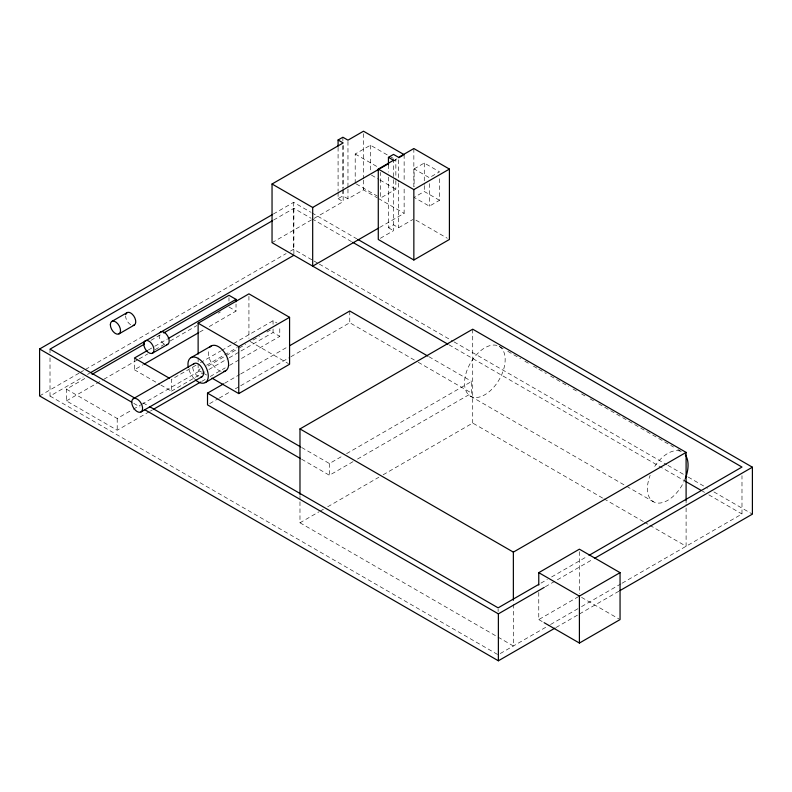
<?xml version="1.0" encoding="UTF-8"?>
<svg xmlns="http://www.w3.org/2000/svg" width="792" height="792" viewBox="0 0 792 792"><rect width="100%" height="100%" fill="white"/><g stroke="black" fill="none" stroke-linecap="round" stroke-linejoin="round"><path stroke-width="0.59" stroke-dasharray="3.96 2.97" d="M355.202 183.338L355.202 154.004L370.448 145.203L388.446 155.588M273.349 214.038L293.624 202.336L310.741 212.216M273.557 220.077L293.882 208.345L310.989 218.226M393.495 160.806L397.752 158.35M393.822 161.043L395.852 159.865L395.852 179.428M338.085 192.555L338.085 198.673L342.877 195.901L347.965 198.832L363.488 189.872L377.398 197.901M272.042 242.669L343.164 201.604L343.164 189.377M414.117 168.894L424.274 163.033L439.52 171.824L429.353 177.695L414.117 168.894L414.117 186.694M395.852 180.645L395.852 189.199L380.606 198L380.606 172.339M39.6 395.931L79.091 373.131M80.16 372.507L84.427 370.042M85.496 369.428L286.16 253.579M290.426 251.114L293.624 249.262L312.88 260.38M50.015 357.786L50.015 396.069L83.17 376.933M87.447 374.458L89.585 373.22M149.292 411.701L117.206 430.224L66.399 400.891L66.399 389.159L85.645 378.041M150.896 340.372L162.657 333.58M148.322 350.005L153.668 346.916M154.737 346.302L167.577 338.887M439.52 200.307L424.274 191.506L414.117 197.376L429.353 206.167L439.52 200.307L439.52 177.764M66.399 400.891L102.762 379.893M103.831 379.279L138.055 359.518M139.125 358.905L147.688 353.965M155.173 349.638L164.795 344.084M170.141 340.996L196.881 325.552M218.275 313.206L220.414 311.969M379.675 227.452L404.138 213.335L404.138 186.447M134.412 358.033L134.412 369.765L142.976 364.825M199.663 332.095L205.009 329.007M209.286 326.542L236.026 311.098L236.026 304.059M388.446 177.101L388.446 227.74L393.525 224.809L398.604 227.74L412.83 219.532M380.318 238.303L393.525 230.68L393.525 156.885M196.05 365.211L171.448 379.408L171.448 391.149L160.865 385.041M200.326 362.736L220.651 351.005M221.72 350.391L232.412 344.213M233.482 343.599L273.062 320.75L276.903 322.968M198.129 363.944L198.129 370.121L200.237 368.894M206.593 365.231L223.532 355.45M224.582 354.846L237.283 347.51M66.399 389.159L117.206 418.493L132.175 409.85M133.244 409.226L140.728 404.91M141.798 404.286L200.633 370.329M208.118 366.003L238.065 348.708M239.135 348.094L245.55 344.391M253.044 340.065L259.459 336.362M266.944 332.036L271.22 329.571M171.448 391.149L207.811 370.151M208.88 369.527L228.136 358.42M229.205 357.796L239.897 351.628M240.966 351.005L273.062 332.482L279.774 336.362L279.774 325.799M150.361 411.078L152.5 409.85M201.703 381.437L205.979 378.972M210.256 376.497L225.235 367.854M229.512 365.389L279.774 336.362M224.621 383.259L239.6 374.616M240.669 373.992L287.734 346.827M209.652 403.633L218.206 398.693M219.275 398.079L231.046 391.288M235.323 388.813L239.6 386.347M240.669 385.734L289.872 357.321M290.941 356.707L349.767 322.74L417.146 361.647M301.633 447.48L329.442 463.538L342.283 456.123M346.559 453.658L471.695 381.407L471.695 393.139L357.251 459.212M301.633 459.212L329.442 475.269L352.975 461.687M299.98 501.791L299.98 522.789L319.166 511.711M320.235 511.087L323.433 509.246M327.7 506.781L378.883 477.23M383.15 474.774L472.715 423.057L602.88 498.208M540.906 583.15L547.322 579.447M551.598 576.972L586.892 556.598M545.332 586.753L592.297 559.637M538.768 592.416L538.768 619.582L579.407 596.119M500.257 653.548L549.46 625.145M550.529 624.522L580.536 607.197M581.546 606.613L621.126 583.773M622.126 583.189L741.985 513.988L741.985 475.705M556.014 627.521L578.427 614.582M579.487 613.968L618.978 591.159M389.506 156.202L395.852 159.865M355.202 154.004L378.497 167.449M371.507 175.141L378.913 179.428M379.972 180.031L395.852 189.199M356.261 183.942L377.438 196.168M378.467 198.515L404.138 213.335M415.939 220.146L447.322 238.263M338.085 198.673L343.164 201.604M388.446 227.74L393.525 230.68M311.81 212.83L356.717 238.758M312.058 218.84L351.628 241.689M499.217 346.391A28.74 16.592 -60 0 1 490.109 390.911A28.74 16.592 -60 0 1 465.221 376.537A28.74 16.592 -60 0 1 499.217 346.391L503.494 348.856M507.781 351.331L520.611 358.736M524.888 361.211L529.165 363.677M533.452 366.151L537.728 368.617M538.798 369.24L546.282 373.557M550.559 376.032L568.745 386.526M573.022 389.001L577.299 391.466M581.576 393.941L585.852 396.406M590.139 398.881L594.416 401.346M598.693 403.821L673.566 447.044M677.843 449.519L682.12 451.985A28.74 16.592 -60 0 0 653.38 468.577M313.949 260.994L318.226 263.469M319.295 264.082L452.965 341.263M454.034 341.877L666.844 464.746M667.913 465.359L687.169 476.477M688.238 477.091L707.484 488.209M713.899 491.911L752.4 514.137M448.955 344.807L684.238 480.645M702.415 491.139L704.553 492.377M708.83 494.852L741.985 513.988M428.918 356.707L471.695 381.407M418.226 362.261L471.695 393.139M470.478 396.168L625.571 485.714M626.64 486.328L653.38 501.762M603.949 498.821L643.421 521.611M644.49 522.235L648.757 524.69M649.826 525.314L686.1 546.252L686.1 504.266M228.977 307.029L236.026 311.098M250.005 341.401L288.506 363.637M198.129 370.121L206.682 375.062M581.546 597.356L618.978 618.968M134.412 369.765L159.806 384.427M538.768 619.582L543.045 622.057M143.055 402.861L148.401 405.95M133.709 403.326L140.125 407.029M299.98 522.789L513.364 645.985L513.364 601.524M50.015 396.069L498.118 654.786M686.1 500.554L686.1 503.029M579.407 551.658L579.407 593.654M498.118 609.088L498.118 611.553M472.715 329.195L472.715 423.057M429.353 183.625L429.353 206.167M424.274 163.033L424.274 184.387M424.274 185.575L424.274 191.506M413.85 148.54L413.85 186.833M404.138 154.668L404.138 181.556M398.604 159.816L398.604 182.041M398.604 183.279L398.604 227.74M388.446 164.756L388.446 172.161M370.448 145.203L370.448 172.092M363.488 133.65L363.488 178.873M363.488 180.091L363.488 189.872M349.767 311.008L349.767 322.74M347.965 141.392L347.965 187.833M347.965 189.06L347.965 198.832M343.164 145.381L343.164 188.159M342.877 137.234L342.877 140.897M342.877 145.787L342.877 188.565M342.877 189.793L342.877 195.901M338.085 147.332L338.085 191.337M329.442 463.538L329.442 475.269M299.98 495.614L299.98 500.554M293.882 208.345L293.882 254.044M293.624 202.336L293.624 249.262M273.062 320.75L273.062 324.265M273.062 328.957L273.062 332.482M248.926 296.327L248.926 338.313M228.977 297.643L228.977 301.158M198.129 357.766L198.129 362.706M117.206 418.493L117.206 430.224M50.015 349.143L50.015 352.846M130.68 324.72A7.187 4.148 60 0 1 125.601 315.919M164.132 344.025A7.187 4.148 60 0 1 159.043 335.234M221.077 371.24A14.375 8.296 60 0 1 208.633 349.688M198.129 376.368A7.653 4.415 60 0 1 192.713 366.993M194.654 379.14A14.375 8.296 60 0 1 188.308 367.488M685.347 478.447A28.74 16.592 -60 0 1 657.588 503.068A28.74 16.592 -60 0 1 650.153 475.299"/><path stroke-width="1.19" d="M338.085 146.114L338.085 140.006L342.877 137.234L347.965 140.164L363.488 131.205L404.138 154.668M447.886 344.193L272.042 242.669L272.042 184.001L343.164 142.936L338.085 140.006M554.944 628.135L498.376 660.795L39.6 395.931L39.6 348.995L272.28 214.662M272.488 220.701L50.015 349.143L134.501 397.921M388.446 157.341L393.525 154.41L398.604 157.341L413.85 148.54L449.41 169.072L449.41 239.471L413.85 260.004L378.279 239.471L378.279 169.072L393.525 160.281L388.446 157.341L388.446 164.756M111.84 321.423L127.086 312.632M272.042 184.001L312.682 207.464L378.616 169.399M380.734 168.171L388.179 163.875M398.812 157.737L403.069 155.281M119.028 333.877L134.274 325.076M90.664 372.606L293.882 255.281M92.07 374.339L144.481 344.084M163.726 332.967L228.977 295.297L236.026 299.366L236.026 301.712M378.279 169.072L413.85 189.605L449.41 169.072M147.253 350.618L134.412 358.033L169.33 378.19M168.647 338.273L236.026 299.366M198.129 354.064L198.129 323.185L248.926 293.852L289.575 317.325L289.575 364.251L238.768 393.584L212.028 378.15M152.48 353.183L167.716 344.381M378.616 228.066L312.682 266.132L312.682 207.464M144.045 364.211L198.594 332.719M190.941 357.677L211.266 345.946M133.333 398.693L194.297 363.488M198.129 323.185L238.768 346.648L289.575 317.325M140.986 411.949L201.95 376.745M153.569 409.226L200.633 382.061M205.306 382.566L225.631 370.834M300.564 458.598L207.514 404.87L207.514 393.139L223.552 383.873M289.872 345.589L349.767 311.008L427.848 356.093M299.98 494.386L299.98 428.927L472.715 329.195L686.1 452.39L686.1 500.554M299.98 428.927L513.364 552.123L686.1 452.39M538.768 585.001L538.768 572.656L579.407 549.183L620.057 572.656L620.057 619.582L579.407 643.054L544.114 622.67M538.768 584.387L498.118 607.85L149.47 406.563M589.03 555.36L741.985 467.052L352.697 242.303M144.401 409.504L498.376 613.859L544.272 587.367M594.436 558.4L752.4 467.201L752.4 514.137L620.047 590.545M538.768 572.656L579.407 596.119L620.057 572.656M357.796 239.382L752.4 467.201M685.308 481.269L701.346 490.525M207.514 393.139L300.564 446.866M39.6 348.995L131.571 402.088M579.407 596.119L579.407 643.054M513.364 552.123L513.364 600.287M498.376 613.859L498.376 660.795M413.85 189.605L413.85 260.004M238.768 346.648L238.768 393.584M125.77 314.503A7.187 4.148 60 0 1 133.769 315.978A7.187 4.148 60 0 1 133.214 325.393M159.727 332.69A7.187 4.148 60 0 1 167.716 336.085A7.187 4.148 60 0 1 166.666 344.708M209.652 347.44A14.375 8.296 60 0 1 225.631 354.242A14.375 8.296 60 0 1 223.532 371.478M193.436 364.29A7.653 4.415 60 0 1 201.95 367.914A7.653 4.415 60 0 1 200.831 377.091M188.308 367.488A14.375 8.296 60 0 1 197.238 357.915A14.375 8.296 60 0 1 208.246 376.982A14.375 8.296 60 0 1 195.495 379.932M685.347 454.984A28.74 16.592 -60 0 1 685.347 478.447M110.355 324.72A7.187 4.148 60 0 0 117.978 334.194A7.187 4.148 60 0 0 117.978 324.037A7.187 4.148 60 0 0 110.355 324.72M143.807 344.025A7.187 4.148 60 0 0 151.43 353.509A7.187 4.148 60 0 0 151.43 343.352A7.187 4.148 60 0 0 143.807 344.025M131.749 402.197A7.653 4.415 60 0 0 139.867 412.295A7.653 4.415 60 0 0 139.867 401.465A7.653 4.415 60 0 0 131.749 402.197"/></g></svg>
